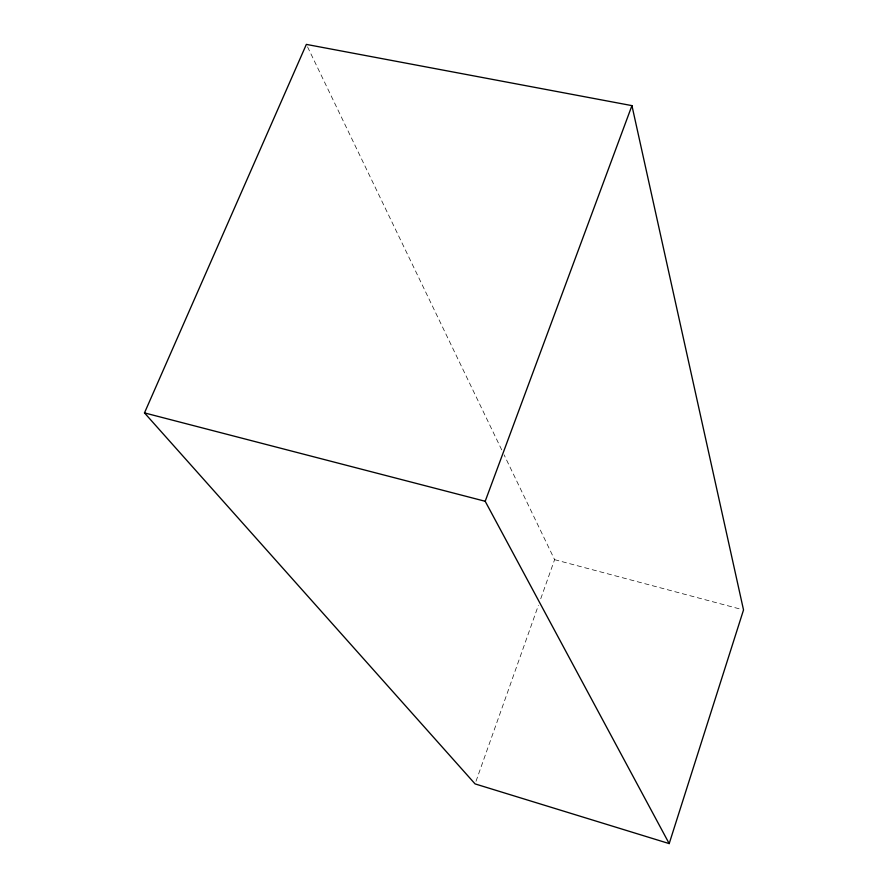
<?xml version="1.0" encoding="UTF-8"?>
<svg xmlns="http://www.w3.org/2000/svg" width="888" height="888" viewBox="0 0 888 888"><rect width="100%" height="100%" fill="white"/><g stroke="black" fill="none" stroke-linecap="round" stroke-linejoin="round"><path stroke-width="0.67" stroke-dasharray="4.44 3.33" d="M476.001 781.296L538.417 605.294M540.736 598.778L554.6 559.662L504.107 454.867M554.6 559.662L740.836 609.224M307.559 46.898L501.709 449.872"/><path stroke-width="1.33" d="M669.197 843.6L743.522 609.934L631.934 105.628L306.36 44.4L144.478 412.898L475.08 783.904L669.197 843.6L485.192 501.276L144.478 412.898M485.192 501.276L631.934 105.628"/></g></svg>
